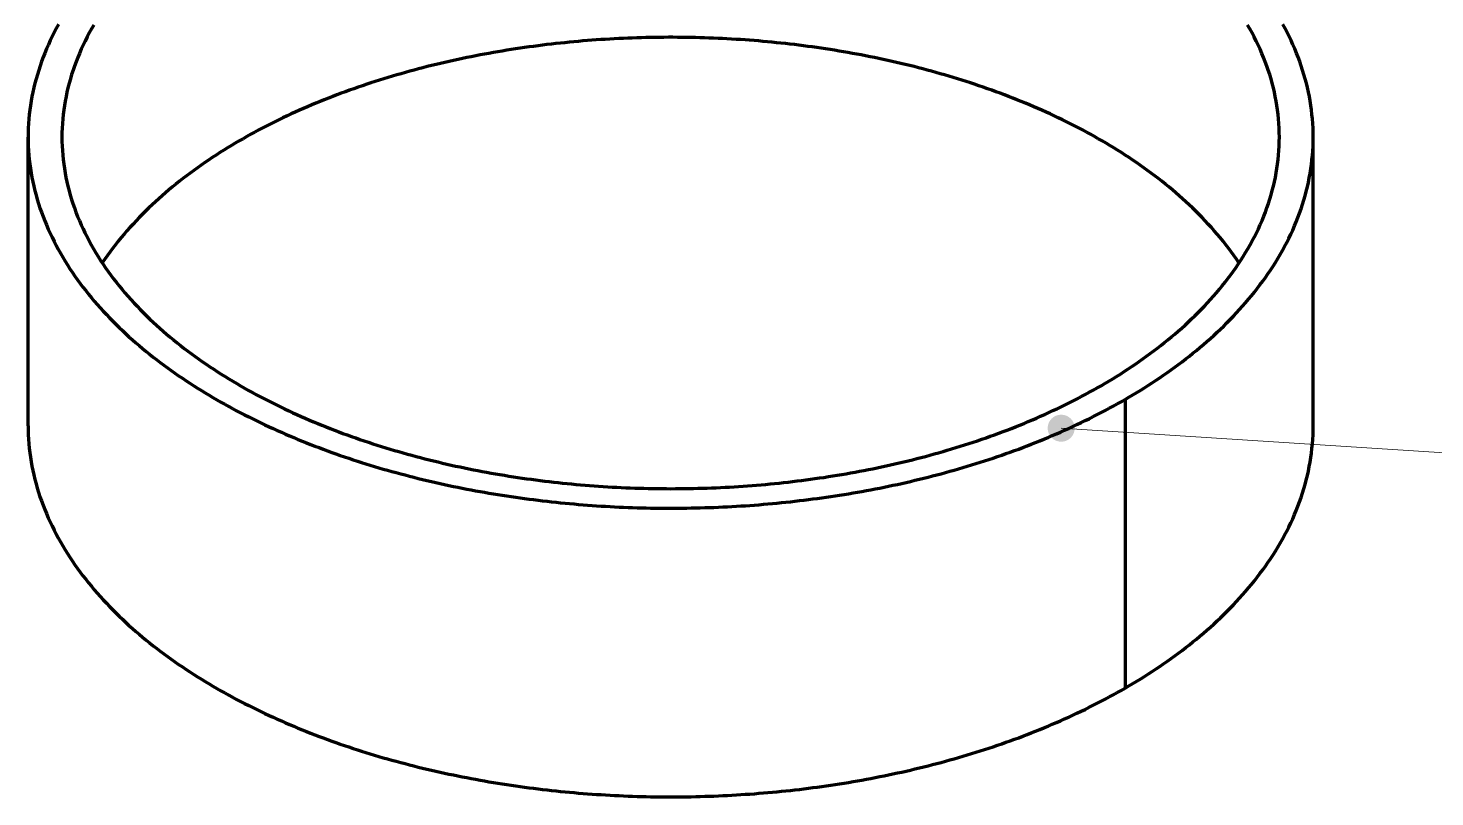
# Model space of a CAD drawing. Header units: millimetres. Extents: x 0 to 594, y 0 to 420.
# Drawn here: x 197.4 to 259.8, y 59.6 to 93.7 of the extents above; entities that cross this region are included whole.
import ezdxf

# ---------------------------------------------------------------- set-up
doc = ezdxf.new("R2010")
doc.units = ezdxf.units.MM
doc.layers.add('01-VISIBLE', color=7, linetype='CONTINUOUS', lineweight=70)
doc.layers.add('08-FINA', color=5, linetype='CONTINUOUS', lineweight=18)

msp = doc.modelspace()

# ---------------------------------------------------------------- hatches: boundary and pattern name
at = {"layer": '08-FINA'}
h = msp.add_hatch(color=7, dxfattribs=at)
h.dxf.hatch_style = 1
edge = h.paths.add_edge_path()
edge.add_arc((243.181, 75.913), 0.6, 0, 360)

# ---------------------------------------------------------------- linework, layer by layer
at = {"layer": '01-VISIBLE'}
for p, q in [((197.359, 76.022), (197.359, 88.821)), ((254.359, 76.022), (254.359, 88.821)), ((246.012, 77.186), (246.012, 64.387))]:
    msp.add_line(p, q, dxfattribs=at)
for points in [[(198.704, 93.816), (198.609, 93.64), (198.516, 93.461), (198.426, 93.281), (198.34, 93.1), (198.256, 92.917), (198.176, 92.732), (198.099, 92.546), (198.026, 92.359), (197.956, 92.17), (197.89, 91.98), (197.827, 91.789), (197.768, 91.597), (197.713, 91.404), (197.661, 91.209), (197.613, 91.014), (197.57, 90.817), (197.53, 90.62), (197.495, 90.422), (197.463, 90.224), (197.436, 90.024), (197.412, 89.825), (197.393, 89.624), (197.378, 89.424), (197.368, 89.223), (197.361, 89.022), (197.359, 88.821)], [(200.266, 93.787), (200.167, 93.613), (200.07, 93.437), (199.977, 93.259), (199.886, 93.08), (199.799, 92.898), (199.716, 92.716), (199.635, 92.532), (199.559, 92.346), (199.486, 92.159), (199.416, 91.97), (199.35, 91.781), (199.288, 91.589), (199.231, 91.397), (199.177, 91.204), (199.127, 91.009), (199.081, 90.813), (199.039, 90.617), (199.002, 90.42), (198.968, 90.221), (198.94, 90.023), (198.915, 89.823), (198.895, 89.623), (198.879, 89.423), (198.868, 89.222), (198.861, 89.022), (198.859, 88.821)], [(252.859, 88.821), (252.857, 89.022), (252.85, 89.222), (252.839, 89.423), (252.823, 89.623), (252.803, 89.823), (252.779, 90.023), (252.75, 90.221), (252.717, 90.42), (252.679, 90.617), (252.638, 90.813), (252.592, 91.009), (252.542, 91.204), (252.488, 91.397), (252.43, 91.589), (252.368, 91.781), (252.302, 91.97), (252.233, 92.159), (252.16, 92.346), (252.083, 92.532), (252.003, 92.716), (251.919, 92.899), (251.832, 93.08), (251.742, 93.259), (251.648, 93.437), (251.552, 93.613), (251.452, 93.787)], [(254.359, 88.821), (254.357, 89.022), (254.351, 89.223), (254.34, 89.424), (254.325, 89.624), (254.306, 89.825), (254.283, 90.024), (254.255, 90.224), (254.224, 90.422), (254.188, 90.62), (254.149, 90.817), (254.105, 91.014), (254.057, 91.209), (254.006, 91.404), (253.951, 91.597), (253.892, 91.789), (253.829, 91.98), (253.762, 92.17), (253.693, 92.359), (253.619, 92.546), (253.542, 92.732), (253.462, 92.917), (253.379, 93.1), (253.292, 93.281), (253.202, 93.461), (253.11, 93.64), (253.014, 93.817)], [(251.068, 83.238), (250.956, 83.404), (250.842, 83.568), (250.725, 83.73), (250.605, 83.89), (250.484, 84.049), (250.359, 84.206), (250.233, 84.361), (250.105, 84.514), (249.974, 84.666), (249.842, 84.816), (249.708, 84.964), (249.571, 85.11), (249.433, 85.255), (249.293, 85.398), (249.151, 85.539), (249.008, 85.679), (248.863, 85.817), (248.717, 85.953), (248.568, 86.087), (248.419, 86.22), (248.268, 86.351), (248.115, 86.481), (247.962, 86.608), (247.807, 86.735), (247.65, 86.859), (247.493, 86.983), (247.334, 87.104), (247.174, 87.224), (247.013, 87.343), (246.85, 87.46), (246.687, 87.575), (246.523, 87.689), (246.357, 87.801), (246.191, 87.912), (246.023, 88.022), (245.855, 88.13), (245.686, 88.237), (245.516, 88.342), (245.345, 88.446), (245.173, 88.548), (245, 88.649), (244.827, 88.749), (244.653, 88.847), (244.478, 88.944), (244.302, 89.04), (244.126, 89.135), (243.949, 89.228), (243.771, 89.319), (243.593, 89.41), (243.414, 89.499), (243.234, 89.587), (243.054, 89.674), (242.873, 89.759), (242.692, 89.844), (242.51, 89.927), (242.327, 90.008), (242.144, 90.089), (241.961, 90.168), (241.777, 90.247), (241.592, 90.324), (241.407, 90.4), (241.221, 90.474), (241.035, 90.548), (240.849, 90.621), (240.662, 90.692), (240.475, 90.762), (240.287, 90.831), (240.099, 90.899), (239.911, 90.966), (239.722, 91.032), (239.533, 91.097), (239.343, 91.161), (239.153, 91.223), (238.963, 91.285), (238.772, 91.345), (238.581, 91.405), (238.39, 91.463), (238.198, 91.521), (238.006, 91.577), (237.814, 91.632), (237.622, 91.687), (237.429, 91.74), (237.236, 91.792), (237.042, 91.844), (236.849, 91.894), (236.655, 91.943), (236.461, 91.992), (236.267, 92.039), (236.072, 92.085), (235.877, 92.131), (235.682, 92.175), (235.487, 92.219), (235.292, 92.262), (235.096, 92.303), (234.9, 92.344), (234.704, 92.384), (234.508, 92.422), (234.311, 92.46), (234.115, 92.497), (233.918, 92.533), (233.721, 92.568), (233.524, 92.602), (233.327, 92.636), (233.129, 92.668), (232.932, 92.699), (232.734, 92.73), (232.536, 92.759), (232.338, 92.788), (232.14, 92.816), (231.942, 92.843), (231.744, 92.869), (231.545, 92.894), (231.347, 92.918), (231.148, 92.942), (230.949, 92.964), (230.751, 92.986), (230.552, 93.006), (230.353, 93.026), (230.154, 93.045), (229.954, 93.063), (229.755, 93.081), (229.556, 93.097), (229.356, 93.112), (229.157, 93.127), (228.957, 93.141), (228.758, 93.154), (228.558, 93.166), (228.358, 93.177), (228.159, 93.187), (227.959, 93.196), (227.759, 93.205), (227.559, 93.213), (227.359, 93.22), (227.159, 93.226), (226.959, 93.231), (226.759, 93.235), (226.559, 93.238), (226.359, 93.241), (226.159, 93.243), (225.959, 93.244), (225.759, 93.244), (225.559, 93.243), (225.359, 93.241), (225.159, 93.238), (224.959, 93.235), (224.759, 93.231), (224.559, 93.226), (224.359, 93.22), (224.159, 93.213), (223.96, 93.205), (223.76, 93.196), (223.56, 93.187), (223.36, 93.177), (223.16, 93.166), (222.961, 93.154), (222.761, 93.141), (222.562, 93.127), (222.362, 93.112), (222.163, 93.097), (221.963, 93.081), (221.764, 93.063), (221.565, 93.045), (221.366, 93.026), (221.167, 93.006), (220.968, 92.986), (220.769, 92.964), (220.57, 92.942), (220.372, 92.918), (220.173, 92.894), (219.975, 92.869), (219.776, 92.843), (219.578, 92.816), (219.38, 92.788), (219.182, 92.759), (218.984, 92.73), (218.787, 92.699), (218.589, 92.668), (218.392, 92.636), (218.194, 92.602), (217.997, 92.568), (217.8, 92.533), (217.604, 92.497), (217.407, 92.46), (217.211, 92.422), (217.014, 92.384), (216.818, 92.344), (216.623, 92.303), (216.427, 92.262), (216.231, 92.219), (216.036, 92.175), (215.841, 92.131), (215.646, 92.085), (215.452, 92.039), (215.258, 91.992), (215.063, 91.943), (214.87, 91.894), (214.676, 91.844), (214.483, 91.792), (214.29, 91.74), (214.097, 91.687), (213.904, 91.632), (213.712, 91.577), (213.52, 91.521), (213.329, 91.463), (213.137, 91.405), (212.946, 91.345), (212.756, 91.285), (212.565, 91.223), (212.376, 91.161), (212.186, 91.097), (211.997, 91.032), (211.808, 90.966), (211.619, 90.899), (211.431, 90.831), (211.244, 90.762), (211.056, 90.692), (210.869, 90.621), (210.683, 90.548), (210.497, 90.474), (210.311, 90.4), (210.126, 90.324), (209.942, 90.247), (209.758, 90.168), (209.574, 90.089), (209.391, 90.008), (209.209, 89.927), (209.027, 89.844), (208.845, 89.759), (208.664, 89.674), (208.484, 89.587), (208.305, 89.499), (208.126, 89.41), (207.947, 89.319), (207.769, 89.228), (207.592, 89.135), (207.416, 89.04), (207.24, 88.944), (207.066, 88.847), (206.891, 88.749), (206.718, 88.649), (206.545, 88.548), (206.374, 88.446), (206.203, 88.342), (206.033, 88.237), (205.863, 88.13), (205.695, 88.022), (205.528, 87.912), (205.361, 87.801), (205.196, 87.689), (205.031, 87.575), (204.868, 87.46), (204.706, 87.343), (204.545, 87.224), (204.385, 87.104), (204.226, 86.983), (204.068, 86.859), (203.912, 86.735), (203.757, 86.608), (203.603, 86.481), (203.451, 86.351), (203.3, 86.22), (203.15, 86.087), (203.002, 85.953), (202.855, 85.817), (202.71, 85.679), (202.567, 85.539), (202.425, 85.398), (202.285, 85.255), (202.147, 85.11), (202.011, 84.964), (201.876, 84.816), (201.744, 84.666), (201.614, 84.514), (201.485, 84.361), (201.359, 84.206), (201.235, 84.049), (201.113, 83.89), (200.994, 83.73), (200.877, 83.568), (200.762, 83.404), (200.65, 83.238)], [(197.359, 88.821), (197.361, 88.62), (197.368, 88.42), (197.378, 88.22), (197.393, 88.02), (197.412, 87.821), (197.435, 87.622), (197.462, 87.424), (197.493, 87.226), (197.529, 87.029), (197.568, 86.832), (197.611, 86.637), (197.659, 86.442), (197.71, 86.248), (197.765, 86.056), (197.823, 85.864), (197.885, 85.674), (197.951, 85.484), (198.021, 85.296), (198.093, 85.11), (198.17, 84.925), (198.249, 84.741), (198.332, 84.558), (198.418, 84.377), (198.507, 84.198), (198.599, 84.02), (198.694, 83.844), (198.792, 83.669), (198.893, 83.496), (198.996, 83.324), (199.102, 83.154), (199.211, 82.986), (199.322, 82.82), (199.436, 82.655), (199.552, 82.491), (199.67, 82.33), (199.791, 82.17), (199.914, 82.012), (200.039, 81.855), (200.166, 81.7), (200.295, 81.547), (200.426, 81.395), (200.559, 81.246), (200.694, 81.097), (200.83, 80.951), (200.969, 80.806), (201.109, 80.663), (201.25, 80.521), (201.394, 80.381), (201.538, 80.243), (201.685, 80.106), (201.833, 79.971), (201.982, 79.837), (202.133, 79.705), (202.284, 79.574), (202.438, 79.446), (202.592, 79.318), (202.748, 79.192), (202.905, 79.068), (203.063, 78.945), (203.223, 78.823), (203.383, 78.704), (203.545, 78.585), (203.707, 78.468), (203.871, 78.352), (204.035, 78.238), (204.201, 78.125), (204.367, 78.014), (204.535, 77.904), (204.703, 77.795), (204.872, 77.688), (205.042, 77.582), (205.213, 77.478), (205.385, 77.374), (205.557, 77.273), (205.731, 77.172), (205.905, 77.073), (206.079, 76.975), (206.255, 76.878), (206.431, 76.782), (206.607, 76.688), (206.785, 76.595), (206.963, 76.503), (207.142, 76.412), (207.321, 76.323), (207.501, 76.235), (207.681, 76.148), (207.862, 76.062), (208.044, 75.977), (208.226, 75.894), (208.408, 75.812), (208.592, 75.73), (208.775, 75.65), (208.959, 75.571), (209.144, 75.494), (209.329, 75.417), (209.514, 75.341), (209.7, 75.267), (209.887, 75.193), (210.074, 75.121), (210.261, 75.05), (210.448, 74.979), (210.636, 74.91), (210.825, 74.842), (211.013, 74.775), (211.203, 74.709), (211.392, 74.644), (211.582, 74.58), (211.772, 74.517), (211.963, 74.455), (212.153, 74.394), (212.344, 74.334), (212.536, 74.275), (212.728, 74.217), (212.92, 74.16), (213.112, 74.104), (213.305, 74.049), (213.497, 73.995), (213.691, 73.942), (213.884, 73.889), (214.078, 73.838), (214.272, 73.788), (214.466, 73.738), (214.66, 73.69), (214.855, 73.642), (215.049, 73.596), (215.245, 73.55), (215.44, 73.505), (215.635, 73.462), (215.831, 73.419), (216.027, 73.377), (216.223, 73.335), (216.419, 73.295), (216.615, 73.256), (216.812, 73.217), (217.009, 73.18), (217.206, 73.143), (217.403, 73.107), (217.6, 73.072), (217.798, 73.038), (217.995, 73.005), (218.193, 72.973), (218.391, 72.941), (218.589, 72.911), (218.787, 72.881), (218.985, 72.852), (219.183, 72.824), (219.382, 72.797), (219.58, 72.771), (219.779, 72.745), (219.978, 72.72), (220.177, 72.697), (220.376, 72.674), (220.575, 72.652), (220.774, 72.63), (220.973, 72.61), (221.173, 72.59), (221.372, 72.572), (221.572, 72.554), (221.771, 72.536), (221.971, 72.52), (222.171, 72.505), (222.37, 72.49), (222.57, 72.476), (222.77, 72.463), (222.97, 72.451), (223.17, 72.44), (223.37, 72.429), (223.57, 72.419), (223.77, 72.411), (223.97, 72.402), (224.171, 72.395), (224.371, 72.389), (224.571, 72.383), (224.771, 72.378), (224.972, 72.374), (225.172, 72.371), (225.372, 72.369), (225.573, 72.367), (225.773, 72.366), (225.973, 72.366), (226.174, 72.367), (226.374, 72.369), (226.574, 72.371), (226.774, 72.375), (226.975, 72.379), (227.175, 72.384), (227.375, 72.39), (227.575, 72.396), (227.776, 72.404), (227.976, 72.412), (228.176, 72.421), (228.376, 72.431), (228.576, 72.441), (228.776, 72.453), (228.976, 72.465), (229.176, 72.478), (229.376, 72.492), (229.575, 72.507), (229.775, 72.522), (229.975, 72.539), (230.174, 72.556), (230.374, 72.574), (230.573, 72.593), (230.773, 72.613), (230.972, 72.633), (231.171, 72.655), (231.37, 72.677), (231.569, 72.7), (231.768, 72.724), (231.967, 72.749), (232.166, 72.774), (232.364, 72.801), (232.563, 72.828), (232.761, 72.856), (232.959, 72.885), (233.157, 72.915), (233.355, 72.946), (233.553, 72.977), (233.751, 73.01), (233.948, 73.043), (234.146, 73.077), (234.343, 73.112), (234.54, 73.148), (234.737, 73.185), (234.933, 73.223), (235.13, 73.261), (235.326, 73.301), (235.523, 73.341), (235.719, 73.382), (235.915, 73.424), (236.11, 73.468), (236.306, 73.512), (236.501, 73.556), (236.696, 73.602), (236.891, 73.649), (237.085, 73.697), (237.28, 73.745), (237.474, 73.795), (237.668, 73.845), (237.861, 73.896), (238.054, 73.949), (238.248, 74.002), (238.44, 74.056), (238.633, 74.112), (238.825, 74.168), (239.017, 74.225), (239.209, 74.283), (239.4, 74.342), (239.591, 74.402), (239.782, 74.463), (239.973, 74.526), (240.163, 74.589), (240.353, 74.653), (240.542, 74.718), (240.731, 74.784), (240.92, 74.851), (241.108, 74.92), (241.296, 74.989), (241.484, 75.059), (241.671, 75.131), (241.857, 75.203), (242.044, 75.277), (242.23, 75.352), (242.415, 75.427), (242.6, 75.504), (242.785, 75.582), (242.969, 75.661), (243.152, 75.742), (243.335, 75.823), (243.518, 75.905), (243.7, 75.989), (243.881, 76.074), (244.062, 76.16), (244.243, 76.247), (244.422, 76.335), (244.602, 76.425), (244.78, 76.516), (244.958, 76.608), (245.135, 76.701), (245.312, 76.795), (245.488, 76.891), (245.663, 76.988), (245.838, 77.086), (246.012, 77.186)], [(198.859, 88.821), (198.861, 88.62), (198.868, 88.42), (198.879, 88.22), (198.895, 88.02), (198.915, 87.821), (198.939, 87.622), (198.968, 87.424), (199.001, 87.226), (199.038, 87.029), (199.08, 86.833), (199.125, 86.638), (199.175, 86.444), (199.229, 86.251), (199.286, 86.059), (199.348, 85.869), (199.413, 85.679), (199.482, 85.491), (199.555, 85.305), (199.631, 85.119), (199.711, 84.936), (199.795, 84.753), (199.881, 84.573), (199.971, 84.394), (200.064, 84.216), (200.16, 84.04), (200.259, 83.866), (200.361, 83.694), (200.466, 83.523), (200.574, 83.354), (200.684, 83.187), (200.797, 83.021), (200.913, 82.858), (201.031, 82.696), (201.151, 82.536), (201.274, 82.377), (201.399, 82.221), (201.526, 82.066), (201.655, 81.913), (201.787, 81.761), (201.92, 81.612), (202.055, 81.464), (202.192, 81.318), (202.331, 81.174), (202.472, 81.031), (202.615, 80.89), (202.759, 80.751), (202.904, 80.614), (203.052, 80.478), (203.201, 80.344), (203.351, 80.211), (203.503, 80.08), (203.656, 79.951), (203.81, 79.824), (203.966, 79.698), (204.123, 79.573), (204.282, 79.451), (204.441, 79.329), (204.602, 79.21), (204.764, 79.091), (204.927, 78.975), (205.091, 78.86), (205.256, 78.746), (205.422, 78.634), (205.589, 78.523), (205.757, 78.414), (205.926, 78.306), (206.095, 78.2), (206.266, 78.095), (206.438, 77.992), (206.61, 77.89), (206.783, 77.789), (206.957, 77.69), (207.132, 77.591), (207.308, 77.495), (207.484, 77.399), (207.661, 77.305), (207.838, 77.213), (208.017, 77.121), (208.195, 77.031), (208.375, 76.942), (208.555, 76.855), (208.736, 76.768), (208.917, 76.683), (209.099, 76.599), (209.282, 76.516), (209.465, 76.435), (209.648, 76.355), (209.833, 76.276), (210.017, 76.198), (210.202, 76.121), (210.388, 76.045), (210.574, 75.971), (210.76, 75.898), (210.947, 75.826), (211.135, 75.755), (211.322, 75.685), (211.51, 75.616), (211.699, 75.548), (211.888, 75.482), (212.077, 75.416), (212.267, 75.352), (212.457, 75.288), (212.648, 75.226), (212.838, 75.165), (213.03, 75.105), (213.221, 75.046), (213.413, 74.987), (213.605, 74.93), (213.797, 74.874), (213.99, 74.819), (214.183, 74.765), (214.376, 74.712), (214.569, 74.66), (214.763, 74.61), (214.957, 74.56), (215.152, 74.511), (215.346, 74.463), (215.541, 74.416), (215.736, 74.37), (215.931, 74.324), (216.127, 74.28), (216.322, 74.237), (216.518, 74.195), (216.714, 74.154), (216.91, 74.113), (217.107, 74.074), (217.303, 74.036), (217.5, 73.998), (217.697, 73.962), (217.894, 73.926), (218.092, 73.891), (218.289, 73.858), (218.487, 73.825), (218.685, 73.793), (218.883, 73.762), (219.081, 73.732), (219.279, 73.702), (219.477, 73.674), (219.676, 73.647), (219.874, 73.62), (220.073, 73.594), (220.272, 73.57), (220.471, 73.546), (220.67, 73.523), (220.869, 73.501), (221.068, 73.48), (221.268, 73.459), (221.467, 73.44), (221.667, 73.421), (221.866, 73.404), (222.066, 73.387), (222.266, 73.371), (222.465, 73.356), (222.665, 73.342), (222.865, 73.328), (223.065, 73.316), (223.265, 73.304), (223.465, 73.294), (223.665, 73.284), (223.865, 73.275), (224.066, 73.267), (224.266, 73.26), (224.466, 73.253), (224.666, 73.248), (224.867, 73.243), (225.067, 73.239), (225.267, 73.236), (225.468, 73.234), (225.668, 73.233), (225.868, 73.232), (226.069, 73.233), (226.269, 73.234), (226.469, 73.236), (226.67, 73.239), (226.87, 73.243), (227.07, 73.248), (227.271, 73.254), (227.471, 73.26), (227.671, 73.267), (227.871, 73.276), (228.072, 73.285), (228.272, 73.295), (228.472, 73.305), (228.672, 73.317), (228.872, 73.33), (229.072, 73.343), (229.271, 73.357), (229.471, 73.372), (229.671, 73.388), (229.871, 73.405), (230.07, 73.423), (230.27, 73.442), (230.469, 73.461), (230.668, 73.482), (230.868, 73.503), (231.067, 73.525), (231.266, 73.548), (231.465, 73.572), (231.664, 73.597), (231.862, 73.623), (232.061, 73.649), (232.259, 73.677), (232.458, 73.705), (232.656, 73.734), (232.854, 73.765), (233.052, 73.796), (233.25, 73.828), (233.447, 73.861), (233.645, 73.894), (233.842, 73.929), (234.039, 73.965), (234.236, 74.002), (234.433, 74.039), (234.63, 74.078), (234.826, 74.117), (235.022, 74.157), (235.218, 74.199), (235.414, 74.241), (235.61, 74.284), (235.805, 74.329), (236.001, 74.374), (236.195, 74.42), (236.39, 74.467), (236.585, 74.515), (236.779, 74.564), (236.973, 74.614), (237.167, 74.665), (237.36, 74.717), (237.553, 74.77), (237.746, 74.824), (237.939, 74.88), (238.131, 74.936), (238.323, 74.993), (238.515, 75.051), (238.707, 75.11), (238.898, 75.17), (239.088, 75.232), (239.279, 75.294), (239.469, 75.358), (239.658, 75.422), (239.848, 75.488), (240.037, 75.554), (240.225, 75.622), (240.413, 75.691), (240.601, 75.761), (240.788, 75.832), (240.975, 75.904), (241.162, 75.978), (241.348, 76.052), (241.533, 76.128), (241.718, 76.205), (241.903, 76.283), (242.087, 76.362), (242.27, 76.442), (242.453, 76.524), (242.636, 76.607), (242.818, 76.691), (242.999, 76.776), (243.18, 76.863), (243.36, 76.95), (243.539, 77.039), (243.718, 77.13), (243.897, 77.221), (244.074, 77.314), (244.251, 77.408), (244.427, 77.504), (244.603, 77.6), (244.777, 77.699), (244.951, 77.798)], [(244.951, 77.798), (245.124, 77.899), (245.296, 78.001), (245.467, 78.104), (245.638, 78.209), (245.807, 78.316), (245.976, 78.423), (246.144, 78.533), (246.31, 78.643), (246.476, 78.755), (246.641, 78.869), (246.805, 78.984), (246.967, 79.1), (247.129, 79.219), (247.289, 79.338), (247.448, 79.459), (247.606, 79.582), (247.763, 79.706), (247.919, 79.832), (248.073, 79.96), (248.226, 80.089), (248.377, 80.22), (248.527, 80.352), (248.676, 80.486), (248.823, 80.622), (248.968, 80.759), (249.112, 80.898), (249.254, 81.039), (249.395, 81.182), (249.534, 81.326), (249.67, 81.472), (249.805, 81.62), (249.939, 81.769), (250.07, 81.92), (250.199, 82.073), (250.325, 82.228), (250.45, 82.384), (250.573, 82.543), (250.693, 82.703), (250.81, 82.864), (250.926, 83.028), (251.038, 83.193), (251.149, 83.36), (251.256, 83.529), (251.361, 83.7), (251.463, 83.872), (251.561, 84.046), (251.657, 84.222), (251.75, 84.399), (251.84, 84.578), (251.926, 84.758), (252.009, 84.94), (252.089, 85.124), (252.165, 85.309), (252.238, 85.495), (252.307, 85.683), (252.372, 85.872), (252.433, 86.063), (252.491, 86.254), (252.544, 86.447), (252.594, 86.641), (252.639, 86.836), (252.681, 87.032), (252.718, 87.228), (252.751, 87.426), (252.779, 87.624), (252.804, 87.822), (252.824, 88.021), (252.839, 88.221), (252.85, 88.421), (252.857, 88.621), (252.859, 88.821)], [(246.012, 77.186), (246.187, 77.288), (246.361, 77.391), (246.535, 77.496), (246.707, 77.602), (246.879, 77.709), (247.05, 77.818), (247.22, 77.928), (247.39, 78.04), (247.558, 78.153), (247.725, 78.267), (247.891, 78.383), (248.056, 78.5), (248.221, 78.619), (248.384, 78.74), (248.546, 78.861), (248.706, 78.985), (248.866, 79.109), (249.025, 79.236), (249.182, 79.364), (249.338, 79.493), (249.492, 79.624), (249.645, 79.757), (249.797, 79.891), (249.948, 80.027), (250.097, 80.164), (250.244, 80.303), (250.39, 80.444), (250.534, 80.587), (250.677, 80.731), (250.817, 80.876), (250.956, 81.024), (251.094, 81.173), (251.229, 81.324), (251.363, 81.476), (251.494, 81.63), (251.623, 81.786), (251.751, 81.944), (251.876, 82.103), (251.999, 82.264), (252.12, 82.427), (252.238, 82.592), (252.354, 82.758), (252.467, 82.926), (252.578, 83.095), (252.687, 83.267), (252.792, 83.44), (252.895, 83.614), (252.995, 83.791), (253.092, 83.969), (253.186, 84.148), (253.277, 84.329), (253.365, 84.512), (253.449, 84.696), (253.53, 84.882), (253.608, 85.069), (253.683, 85.257), (253.754, 85.447), (253.821, 85.638), (253.885, 85.831), (253.945, 86.024), (254.001, 86.219), (254.053, 86.415), (254.101, 86.612), (254.145, 86.809), (254.186, 87.008), (254.222, 87.207), (254.254, 87.407), (254.282, 87.608), (254.305, 87.809), (254.325, 88.011), (254.34, 88.213), (254.351, 88.416), (254.357, 88.618), (254.359, 88.821)], [(197.359, 76.022), (197.361, 75.822), (197.368, 75.622), (197.378, 75.422), (197.393, 75.222), (197.412, 75.022), (197.435, 74.823), (197.462, 74.625), (197.493, 74.427), (197.529, 74.23), (197.568, 74.034), (197.611, 73.838), (197.659, 73.643), (197.71, 73.45), (197.765, 73.257), (197.823, 73.065), (197.885, 72.875), (197.951, 72.686), (198.021, 72.498), (198.093, 72.311), (198.17, 72.126), (198.249, 71.942), (198.332, 71.76), (198.418, 71.579), (198.507, 71.399), (198.599, 71.222), (198.694, 71.045), (198.792, 70.87), (198.893, 70.697), (198.996, 70.526), (199.102, 70.356), (199.211, 70.188), (199.322, 70.021), (199.436, 69.856), (199.552, 69.693), (199.67, 69.531), (199.791, 69.371), (199.914, 69.213), (200.039, 69.056), (200.166, 68.902), (200.295, 68.748), (200.426, 68.597), (200.559, 68.447), (200.694, 68.299), (200.83, 68.152), (200.969, 68.007), (201.109, 67.864), (201.25, 67.722), (201.394, 67.582), (201.538, 67.444), (201.685, 67.307), (201.833, 67.172), (201.982, 67.038), (202.133, 66.906), (202.284, 66.776), (202.438, 66.647), (202.592, 66.52), (202.748, 66.394), (202.905, 66.269), (203.063, 66.146), (203.223, 66.025), (203.383, 65.905), (203.545, 65.786), (203.707, 65.669), (203.871, 65.554), (204.035, 65.44), (204.201, 65.327), (204.367, 65.215), (204.535, 65.106), (204.703, 64.997), (204.872, 64.89), (205.042, 64.784), (205.213, 64.679), (205.385, 64.576), (205.557, 64.474), (205.731, 64.373), (205.905, 64.274), (206.079, 64.176), (206.255, 64.079), (206.431, 63.984), (206.607, 63.889), (206.785, 63.796), (206.963, 63.704), (207.142, 63.614), (207.321, 63.525), (207.501, 63.436), (207.681, 63.349), (207.862, 63.263), (208.044, 63.179), (208.226, 63.095), (208.408, 63.013), (208.592, 62.932), (208.775, 62.852), (208.959, 62.773), (209.144, 62.695), (209.329, 62.618), (209.514, 62.543), (209.7, 62.468), (209.887, 62.395), (210.074, 62.322), (210.261, 62.251), (210.448, 62.181), (210.636, 62.112), (210.825, 62.043), (211.013, 61.976), (211.203, 61.91), (211.392, 61.845), (211.582, 61.781), (211.772, 61.718), (211.963, 61.656), (212.153, 61.595), (212.344, 61.535), (212.536, 61.476), (212.728, 61.418), (212.92, 61.361), (213.112, 61.305), (213.305, 61.25), (213.497, 61.196), (213.691, 61.143), (213.884, 61.091), (214.078, 61.04), (214.272, 60.989), (214.466, 60.94), (214.66, 60.891), (214.855, 60.844), (215.049, 60.797), (215.245, 60.752), (215.44, 60.707), (215.635, 60.663), (215.831, 60.62), (216.027, 60.578), (216.223, 60.537), (216.419, 60.497), (216.615, 60.457), (216.812, 60.419), (217.009, 60.381), (217.206, 60.345), (217.403, 60.309), (217.6, 60.274), (217.798, 60.24), (217.995, 60.207), (218.193, 60.174), (218.391, 60.143), (218.589, 60.112), (218.787, 60.082), (218.985, 60.054), (219.183, 60.026), (219.382, 59.998), (219.58, 59.972), (219.779, 59.947), (219.978, 59.922), (220.177, 59.898), (220.376, 59.875), (220.575, 59.853), (220.774, 59.832), (220.973, 59.811), (221.173, 59.792), (221.372, 59.773), (221.572, 59.755), (221.771, 59.738), (221.971, 59.722), (222.171, 59.706), (222.37, 59.691), (222.57, 59.678), (222.77, 59.665), (222.97, 59.653), (223.17, 59.641), (223.37, 59.631), (223.57, 59.621), (223.77, 59.612), (223.97, 59.604), (224.171, 59.597), (224.371, 59.59), (224.571, 59.585), (224.771, 59.58), (224.972, 59.576), (225.172, 59.573), (225.372, 59.57), (225.573, 59.569), (225.773, 59.568), (225.973, 59.568), (226.174, 59.569), (226.374, 59.57), (226.574, 59.573), (226.774, 59.576), (226.975, 59.58), (227.175, 59.585), (227.375, 59.591), (227.575, 59.598), (227.776, 59.605), (227.976, 59.613), (228.176, 59.622), (228.376, 59.632), (228.576, 59.643), (228.776, 59.654), (228.976, 59.666), (229.176, 59.68), (229.376, 59.693), (229.575, 59.708), (229.775, 59.724), (229.975, 59.74), (230.174, 59.757), (230.374, 59.775), (230.573, 59.794), (230.773, 59.814), (230.972, 59.835), (231.171, 59.856), (231.37, 59.878), (231.569, 59.901), (231.768, 59.925), (231.967, 59.95), (232.166, 59.976), (232.364, 60.002), (232.563, 60.029), (232.761, 60.057), (232.959, 60.086), (233.157, 60.116), (233.355, 60.147), (233.553, 60.179), (233.751, 60.211), (233.948, 60.244), (234.146, 60.279), (234.343, 60.314), (234.54, 60.35), (234.737, 60.386), (234.933, 60.424), (235.13, 60.463), (235.326, 60.502), (235.523, 60.542), (235.719, 60.584), (235.915, 60.626), (236.11, 60.669), (236.306, 60.713), (236.501, 60.758), (236.696, 60.804), (236.891, 60.85), (237.085, 60.898), (237.28, 60.947), (237.474, 60.996), (237.668, 61.047), (237.861, 61.098), (238.054, 61.15), (238.248, 61.204), (238.44, 61.258), (238.633, 61.313), (238.825, 61.369), (239.017, 61.426), (239.209, 61.485), (239.4, 61.544), (239.591, 61.604), (239.782, 61.665), (239.973, 61.727), (240.163, 61.79), (240.353, 61.854), (240.542, 61.919), (240.731, 61.986), (240.92, 62.053), (241.108, 62.121), (241.296, 62.19), (241.484, 62.261), (241.671, 62.332), (241.857, 62.405), (242.044, 62.478), (242.23, 62.553), (242.415, 62.629), (242.6, 62.706), (242.785, 62.784), (242.969, 62.863), (243.152, 62.943), (243.335, 63.024), (243.518, 63.107), (243.7, 63.19), (243.881, 63.275), (244.062, 63.361), (244.243, 63.448), (244.422, 63.537), (244.602, 63.626), (244.78, 63.717), (244.958, 63.809), (245.135, 63.902), (245.312, 63.997), (245.488, 64.092), (245.663, 64.189), (245.838, 64.288), (246.012, 64.387)], [(246.012, 64.387), (246.187, 64.489), (246.361, 64.592), (246.535, 64.697), (246.707, 64.803), (246.879, 64.911), (247.05, 65.019), (247.22, 65.13), (247.39, 65.241), (247.558, 65.354), (247.725, 65.469), (247.891, 65.584), (248.056, 65.702), (248.221, 65.821), (248.384, 65.941), (248.546, 66.063), (248.706, 66.186), (248.866, 66.311), (249.025, 66.437), (249.182, 66.565), (249.338, 66.695), (249.492, 66.826), (249.645, 66.958), (249.797, 67.093), (249.948, 67.228), (250.097, 67.366), (250.244, 67.505), (250.39, 67.646), (250.534, 67.788), (250.677, 67.932), (250.817, 68.078), (250.956, 68.225), (251.094, 68.374), (251.229, 68.525), (251.363, 68.678), (251.494, 68.832), (251.623, 68.988), (251.751, 69.145), (251.876, 69.305), (251.999, 69.466), (252.12, 69.629), (252.238, 69.793), (252.354, 69.959), (252.467, 70.127), (252.578, 70.297), (252.687, 70.468), (252.792, 70.641), (252.895, 70.816), (252.995, 70.992), (253.092, 71.17), (253.186, 71.35), (253.277, 71.531), (253.365, 71.713), (253.449, 71.897), (253.53, 72.083), (253.608, 72.27), (253.683, 72.459), (253.754, 72.648), (253.821, 72.84), (253.885, 73.032), (253.945, 73.226), (254.001, 73.42), (254.053, 73.616), (254.101, 73.813), (254.145, 74.011), (254.186, 74.209), (254.222, 74.409), (254.254, 74.609), (254.282, 74.81), (254.305, 75.011), (254.325, 75.213), (254.34, 75.415), (254.351, 75.617), (254.357, 75.82), (254.359, 76.022)]]:
    msp.add_lwpolyline(points, dxfattribs=at)
at = {"layer": '08-FINA'}
msp.add_line((369.509, 67.779), (243.181, 75.913), dxfattribs=at)

doc.saveas('drawing.dxf')
